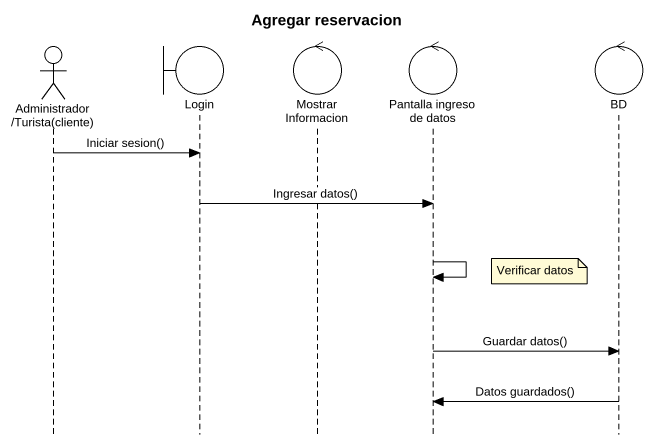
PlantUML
@startuml
title Agregar reservacion
hide footbox
actor "Administrador /Turista(cliente)" as Administrador_Turista
boundary Login
control "Mostrar Informacion" as Mostrar_Informacion
control "Pantalla ingreso de datos" as Pantalla_ingreso_de_datos
control BD

Administrador_Turista -> Login : Iniciar sesion()
Login -> Pantalla_ingreso_de_datos : Ingresar datos()
Pantalla_ingreso_de_datos -> Pantalla_ingreso_de_datos
note left of BD : Verificar datos
Pantalla_ingreso_de_datos -> BD : Guardar datos()
BD -> Pantalla_ingreso_de_datos : Datos guardados()
@enduml
